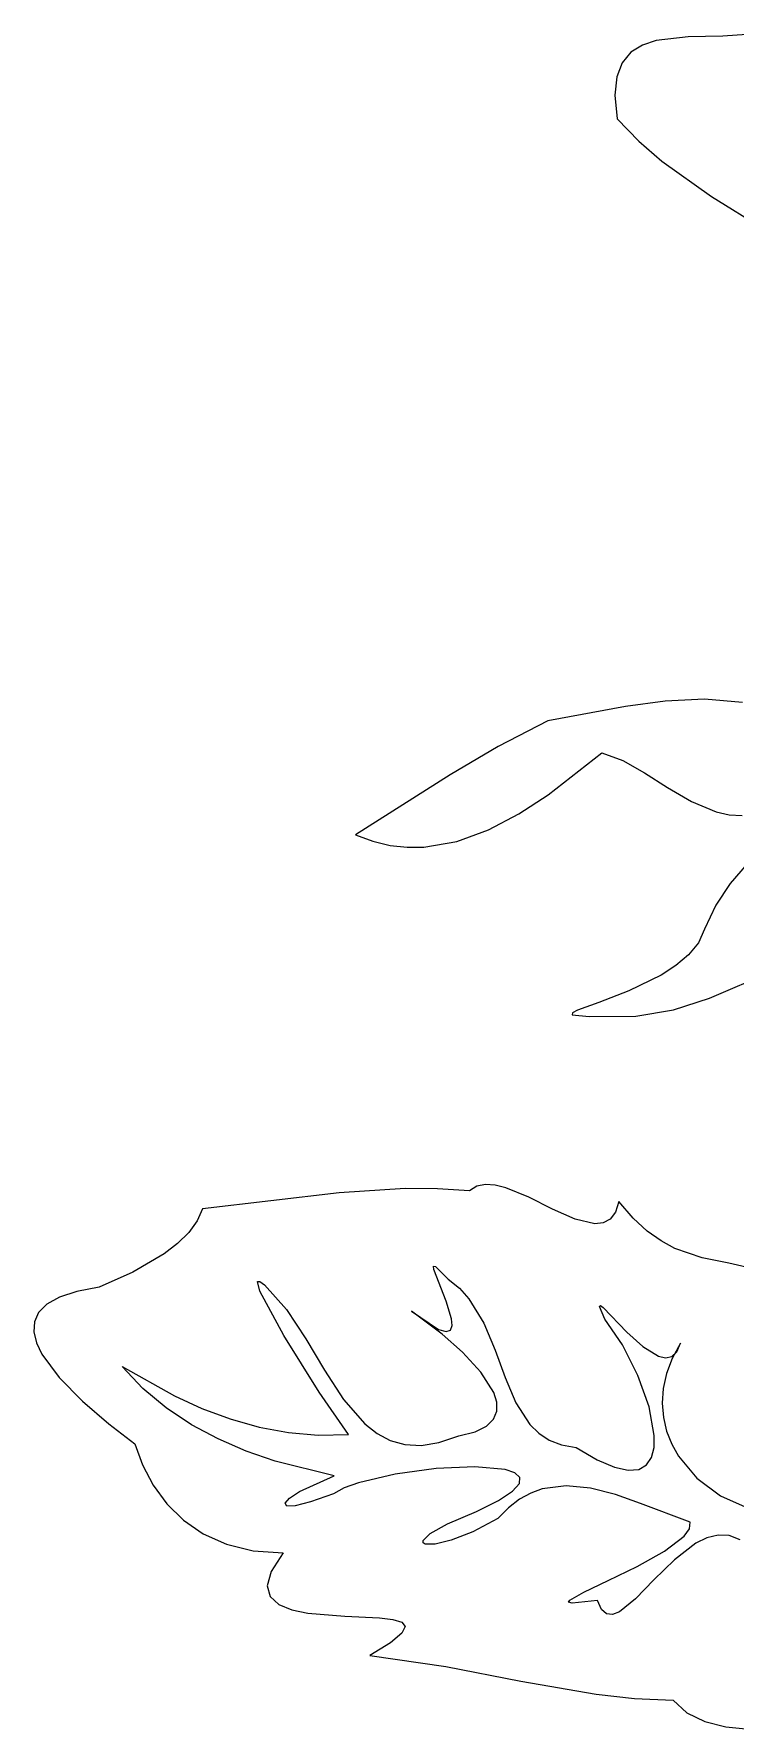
# Model space of a CAD drawing. Extents: x 15 to 195, y 6 to 291.
# Drawn here: x 31.3 to 86.9, y 140.4 to 274.7 of the extents above; entities that cross this region are included whole.
import ezdxf

# ---------------------------------------------------------------- set-up
doc = ezdxf.new("R2010")
doc.units = 0

msp = doc.modelspace()

# ---------------------------------------------------------------- linework, layer by layer
at = {"layer": 'Layer 1'}
for p, q in [((80.614847, 274.152836), (79.529345, 273.790989)), ((83.153759, 274.452019), (80.614847, 274.152836)), ((85.91655, 274.502252), (83.153759, 274.452019)), ((88.58322, 274.684017), (85.91655, 274.502252)), ((78.619813, 273.224225), (77.926249, 272.404984)), ((79.529345, 273.790989), (78.619813, 273.224225)), ((77.926249, 272.404984), (77.488655, 271.285705)), ((77.488655, 271.285705), (77.347029, 269.818829)), ((77.347029, 269.818829), (77.541371, 267.956796)), ((77.541371, 267.956796), (79.248422, 266.19153)), ((79.248422, 266.19153), (81.078139, 264.604738)), ((81.078139, 264.604738), (85.002889, 261.812001)), ((85.002889, 261.812001), (89.110254, 259.26944)), ((81.346004, 221.813342), (78.197793, 221.391167)), ((84.455434, 221.96234), (81.346004, 221.813342)), ((87.465285, 221.704673), (84.455434, 221.96234)), ((78.197793, 221.391167), (72.028205, 220.261241)), ((72.028205, 220.261241), (68.094318, 218.221225)), ((68.094318, 218.221225), (64.277817, 215.971069)), ((72.0464, 214.40038), (76.300324, 217.721241)), ((76.300324, 217.721241), (77.965443, 217.120271)), ((77.965443, 217.120271), (79.704899, 216.123738)), ((64.277817, 215.971069), (56.788205, 211.230129)), ((79.704899, 216.123738), (81.52014, 214.959838)), ((81.52014, 214.959838), (83.412613, 213.856772)), ((69.736411, 212.880992), (72.0464, 214.40038)), ((83.412613, 213.856772), (85.383764, 213.042736)), ((67.318804, 211.606821), (69.736411, 212.880992)), ((85.383764, 213.042736), (86.399296, 212.815416)), ((86.399296, 212.815416), (87.435041, 212.745929)), ((56.788205, 211.230129), (58.165619, 210.71539)), ((64.804379, 210.691257), (67.318804, 211.606821)), ((58.165619, 210.71539), (59.52828, 210.38952)), ((59.52828, 210.38952), (60.874836, 210.238346)), ((60.874836, 210.238346), (62.203938, 210.247693)), ((62.203938, 210.247693), (64.804379, 210.691257)), ((87.841508, 208.911819), (86.489607, 207.370443)), ((86.489607, 207.370443), (85.346491, 205.651574)), ((85.346491, 205.651574), (84.445983, 203.745105)), ((84.445983, 203.745105), (83.966856, 202.676387)), ((83.190001, 201.715189), (82.183188, 200.856705)), ((83.966856, 202.676387), (83.190001, 201.715189)), ((82.183188, 200.856705), (81.014189, 200.096127)), ((84.836997, 198.277807), (90.291275, 200.604812)), ((78.460717, 198.849462), (76.071754, 197.936738)), ((81.014189, 200.096127), (78.460717, 198.849462)), ((76.071754, 197.936738), (74.38947, 197.319495)), ((81.999684, 197.359423), (84.836997, 198.277807)), ((73.982761, 197.109662), (73.956035, 196.959278)), ((73.956035, 196.959278), (75.313617, 196.817628)), ((74.38947, 197.319495), (73.982761, 197.109662)), ((75.313617, 196.817628), (79.004386, 196.856089)), ((79.004386, 196.856089), (81.999684, 197.359423)), ((55.498835, 182.849544), (44.660061, 181.596793)), ((60.732538, 183.196476), (55.498835, 182.849544)), ((63.295377, 183.185498), (60.732538, 183.196476)), ((65.819316, 183.007907), (63.295377, 183.185498)), ((66.399584, 183.381447), (65.819316, 183.007907)), ((67.084393, 183.521232), (66.399584, 183.381447)), ((67.85593, 183.46517), (67.084393, 183.521232)), ((68.69638, 183.251164), (67.85593, 183.46517)), ((70.512763, 182.500948), (68.69638, 183.251164)), ((44.660061, 181.596793), (44.237005, 180.628496)), ((72.391029, 181.57383), (70.512763, 182.500948)), ((74.188664, 180.773054), (72.391029, 181.57383)), ((77.67265, 182.161241), (77.394747, 181.313915)), ((78.78677, 180.85155), (77.67265, 182.161241)), ((44.237005, 180.628496), (43.560088, 179.708501)), ((75.763154, 180.401867), (74.188664, 180.773054)), ((76.422185, 180.472134), (75.763154, 180.401867)), ((76.971988, 180.763514), (76.422185, 180.472134)), ((77.394747, 181.313915), (76.971988, 180.763514)), ((79.897698, 179.824837), (78.78677, 180.85155)), ((42.670393, 178.840111), (41.609005, 178.026632)), ((43.560088, 179.708501), (42.670393, 178.840111)), ((81.003516, 179.039529), (79.897698, 179.824837)), ((82.102306, 178.454052), (81.003516, 179.039529)), ((41.609005, 178.026632), (39.135487, 176.577622)), ((84.271132, 177.716295), (82.102306, 178.454052)), ((86.388833, 177.278975), (84.271132, 177.716295)), ((39.135487, 176.577622), (36.468205, 175.387907)), ((62.986182, 176.782399), (62.963106, 177.037115)), ((62.963106, 177.037115), (63.116445, 177.030895)), ((63.974583, 174.259121), (62.986182, 176.782399)), ((63.116445, 177.030895), (64.125983, 176.014655)), ((64.125983, 176.014655), (65.021044, 175.296222)), ((88.440066, 176.809502), (86.388833, 177.278975)), ((34.679762, 175.047279), (33.30446, 174.588968)), ((36.468205, 175.387907), (34.679762, 175.047279)), ((49.022875, 175.82795), (49.193056, 175.837129)), ((49.210635, 175.076312), (49.022875, 175.82795)), ((49.193056, 175.837129), (49.567533, 175.558488)), ((51.10525, 171.551177), (49.210635, 175.076312)), ((49.567533, 175.558488), (51.30811, 173.608965)), ((65.021044, 175.296222), (65.776858, 174.462258)), ((31.663691, 173.370398), (31.33343, 172.63569)), ((32.309902, 174.025749), (31.663691, 173.370398)), ((33.30446, 174.588968), (32.309902, 174.025749)), ((51.30811, 173.608965), (52.848727, 171.274851)), ((63.660397, 171.666643), (61.224806, 173.482907)), ((61.224806, 173.482907), (63.371135, 172.038215)), ((64.398799, 172.868303), (63.974583, 174.259121)), ((65.776858, 174.462258), (66.960379, 172.533678)), ((76.136647, 173.84915), (76.198501, 173.92157)), ((76.543761, 172.847907), (76.136647, 173.84915)), ((76.198501, 173.92157), (76.408275, 173.769142)), ((76.408275, 173.769142), (78.291282, 171.820267)), ((31.33343, 172.63569), (31.286723, 171.834401)), ((63.371135, 172.038215), (63.97107, 171.863674)), ((63.97107, 171.863674), (64.313391, 171.980674)), ((64.313391, 171.980674), (64.441499, 172.333966)), ((64.441499, 172.333966), (64.398799, 172.868303)), ((66.960379, 172.533678), (67.855812, 170.400798)), ((77.945735, 170.803108), (76.543761, 172.847907)), ((31.286723, 171.834401), (31.491171, 170.979306)), ((31.491171, 170.979306), (31.91438, 170.083181)), ((53.895064, 167.065967), (51.10525, 171.551177)), ((52.848727, 171.274851), (54.315907, 168.813607)), ((65.268963, 170.230958), (63.660397, 171.666643)), ((79.168453, 168.388166), (77.945735, 170.803108)), ((78.291282, 171.820267), (79.554424, 170.678844)), ((79.554424, 170.678844), (80.799834, 169.911061)), ((82.540983, 170.951306), (81.885185, 169.734715)), ((82.253817, 170.255605), (82.540983, 170.951306)), ((31.91438, 170.083181), (33.287487, 168.218941)), ((66.73001, 168.638058), (65.268963, 170.230958)), ((67.855812, 170.400798), (68.642424, 168.235506)), ((80.799834, 169.911061), (81.361477, 169.780948)), ((81.361477, 169.780948), (81.853393, 169.880641)), ((81.885185, 169.734715), (81.433573, 168.529285)), ((81.853393, 169.880641), (82.253817, 170.255605)), ((33.287487, 168.218941), (35.14687, 166.343883)), ((39.935443, 167.341815), (38.272638, 169.101969)), ((38.272638, 169.101969), (42.422295, 166.758853)), ((54.315907, 168.813607), (55.836173, 166.482695)), ((67.737514, 167.033807), (66.73001, 168.638058)), ((68.642424, 168.235506), (69.49948, 166.209685)), ((80.060945, 165.898838), (79.168453, 168.388166)), ((81.433573, 168.529285), (81.175116, 167.343052)), ((41.780143, 165.807737), (39.935443, 167.341815)), ((42.422295, 166.758853), (44.603336, 165.773433)), ((56.223761, 163.703566), (53.895064, 167.065967)), ((67.975555, 166.273007), (67.737514, 167.033807)), ((81.175116, 167.343052), (81.098782, 166.184054)), ((35.14687, 166.343883), (37.233353, 164.560211)), ((43.778645, 164.483292), (41.780143, 165.807737)), ((44.603336, 165.773433), (46.843623, 164.945299)), ((55.836173, 166.482695), (57.536045, 164.539576)), ((67.728949, 164.925225), (67.985451, 165.564069)), ((67.985451, 165.564069), (67.975555, 166.273007)), ((69.49948, 166.209685), (70.606248, 164.495222)), ((80.472237, 163.630881), (80.060945, 165.898838)), ((81.098782, 166.184054), (81.193538, 165.060328)), ((37.233353, 164.560211), (39.28776, 162.970129)), ((45.902853, 163.35204), (43.778645, 164.483292)), ((46.843623, 164.945299), (49.134482, 164.29935)), ((49.134482, 164.29935), (51.467239, 163.86048)), ((57.536045, 164.539576), (58.492872, 163.793895)), ((64.978528, 163.611592), (66.263741, 163.930754)), ((66.263741, 163.930754), (67.167797, 164.374709)), ((67.167797, 164.374709), (67.728949, 164.925225)), ((70.606248, 164.495222), (71.309294, 163.808463)), ((81.193538, 165.060328), (81.448353, 163.979908)), ((81.448353, 163.979908), (81.852194, 162.950833)), ((39.28776, 162.970129), (39.899596, 161.29281)), ((48.124674, 162.397539), (45.902853, 163.35204)), ((51.467239, 163.86048), (53.833223, 163.653587)), ((53.833223, 163.653587), (56.223761, 163.703566)), ((58.492872, 163.793895), (59.542047, 163.241711)), ((59.542047, 163.241711), (60.699385, 162.915206)), ((60.699385, 162.915206), (61.980701, 162.846563)), ((61.980701, 162.846563), (63.40181, 163.067964)), ((63.40181, 163.067964), (64.978528, 163.611592)), ((71.309294, 163.808463), (72.141994, 163.264001)), ((72.141994, 163.264001), (73.126754, 162.88332)), ((73.126754, 162.88332), (74.285983, 162.687907)), ((74.285983, 162.687907), (75.942665, 161.706323)), ((80.251359, 161.880053), (80.450255, 162.672341)), ((80.450255, 162.672341), (80.472237, 163.630881)), ((81.852194, 162.950833), (82.394029, 161.981139)), ((39.899596, 161.29281), (40.739034, 159.695701)), ((50.416014, 161.603348), (48.124674, 162.397539)), ((55.094872, 160.430129), (50.416014, 161.603348)), ((75.942665, 161.706323), (77.309204, 161.112808)), ((79.247339, 160.942109), (79.856678, 161.290985)), ((79.856678, 161.290985), (80.251359, 161.880053)), ((82.394029, 161.981139), (83.847554, 160.25204)), ((52.34415, 159.19002), (55.094872, 160.430129)), ((57.031736, 159.890662), (55.888147, 159.475128)), ((59.919382, 160.572577), (57.031736, 159.890662)), ((63.16837, 161.009909), (59.919382, 160.572577)), ((66.251568, 161.147803), (63.16837, 161.009909)), ((68.641839, 160.931405), (66.251568, 161.147803)), ((69.412399, 160.673204), (68.641839, 160.931405)), ((69.812052, 160.305859), (69.412399, 160.673204)), ((69.774906, 159.822514), (69.812052, 160.305859)), ((77.309204, 161.112808), (78.404471, 160.870394)), ((78.404471, 160.870394), (79.247339, 160.942109)), ((83.847554, 160.25204), (85.72067, 158.856902)), ((40.739034, 159.695701), (41.815068, 158.223835)), ((51.206411, 158.257628), (51.553928, 158.658749)), ((51.553928, 158.658749), (52.34415, 159.19002)), ((55.032569, 159.019018), (53.214677, 158.36735)), ((55.888147, 159.475128), (55.032569, 159.019018)), ((68.126652, 158.480395), (69.23507, 159.216311)), ((69.781908, 158.570609), (68.915314, 157.902404)), ((69.23507, 159.216311), (69.774906, 159.822514)), ((70.67406, 159.063906), (69.781908, 158.570609)), ((71.588957, 159.398121), (70.67406, 159.063906)), ((73.475723, 159.652612), (71.588957, 159.398121)), ((75.419685, 159.460697), (73.475723, 159.652612)), ((77.398323, 158.948988), (75.419685, 159.460697)), ((79.389117, 158.2441), (77.398323, 158.948988)), ((85.72067, 158.856902), (87.925121, 157.86002)), ((41.815068, 158.223835), (43.136693, 156.922246)), ((51.341057, 158.039874), (51.206411, 158.257628)), ((51.997326, 158.058709), (51.341057, 158.039874)), ((53.214677, 158.36735), (51.997326, 158.058709)), ((64.071598, 156.633423), (66.383761, 157.607907)), ((66.383761, 157.607907), (68.126652, 158.480395)), ((68.915314, 157.902404), (68.077094, 157.043463)), ((83.317094, 156.761241), (79.389117, 158.2441)), ((43.136693, 156.922246), (44.712902, 155.835969)), ((44.712902, 155.835969), (46.552689, 155.010037)), ((62.137334, 155.309461), (62.691241, 155.857288)), ((62.691241, 155.857288), (64.071598, 156.633423)), ((66.079089, 156.000385), (64.380754, 155.335404)), ((68.077094, 157.043463), (66.079089, 156.000385)), ((82.850314, 155.653675), (83.25045, 156.225138)), ((83.25045, 156.225138), (83.317094, 156.761241)), ((46.552689, 155.010037), (48.665048, 154.489484)), ((48.665048, 154.489484), (51.058973, 154.319344)), ((62.137375, 155.130525), (62.137334, 155.309461)), ((62.304521, 155.019899), (62.137375, 155.130525)), ((63.087446, 155.018561), (62.304521, 155.019899)), ((64.380754, 155.335404), (63.087446, 155.018561)), ((81.290617, 154.451897), (82.850314, 155.653675)), ((83.771033, 155.09127), (82.060733, 153.779415)), ((84.645539, 155.522637), (83.771033, 155.09127)), ((85.524251, 155.741146), (84.645539, 155.522637)), ((86.400648, 155.699431), (85.524251, 155.741146)), ((87.268205, 155.350129), (86.400648, 155.699431)), ((51.058973, 154.319344), (50.098466, 152.863998)), ((76.820912, 152.143531), (79.120114, 153.250364)), ((79.120114, 153.250364), (81.290617, 154.451897)), ((82.060733, 153.779415), (80.44553, 152.184492)), ((50.098466, 152.863998), (49.784026, 151.728203)), ((74.875122, 151.225856), (76.820912, 152.143531)), ((80.44553, 152.184492), (78.977606, 150.685412)), ((49.784026, 151.728203), (50.016899, 150.870562)), ((50.016899, 150.870562), (50.698333, 150.249679)), ((73.673699, 150.410641), (73.764853, 150.591797)), ((73.764853, 150.591797), (74.875122, 151.225856)), ((75.979316, 150.552352), (73.972215, 150.33581)), ((76.294578, 149.843637), (75.979316, 150.552352)), ((78.977606, 150.685412), (77.709142, 149.661088)), ((50.698333, 150.249679), (51.729573, 149.824159)), ((51.729573, 149.824159), (53.011868, 149.552604)), ((53.011868, 149.552604), (55.934607, 149.305809)), ((55.934607, 149.305809), (58.676524, 149.178127)), ((58.676524, 149.178127), (59.732791, 149.055462)), ((73.972215, 150.33581), (73.673699, 150.410641)), ((76.692318, 149.49043), (76.294578, 149.843637)), ((77.166014, 149.445369), (76.692318, 149.49043)), ((77.709142, 149.661088), (77.166014, 149.445369)), ((60.457793, 147.955423), (59.555682, 147.206742)), ((59.732791, 149.055462), (60.447594, 148.838387)), ((60.447594, 148.838387), (60.722179, 148.485507)), ((60.722179, 148.485507), (60.457793, 147.955423)), ((59.555682, 147.206742), (57.917094, 146.198066)), ((57.917094, 146.198066), (63.952065, 145.330365)), ((63.952065, 145.330365), (69.901631, 144.169287)), ((69.901631, 144.169287), (75.869151, 143.135613)), ((75.869151, 143.135613), (78.891943, 142.798048)), ((78.891943, 142.798048), (81.957982, 142.650127)), ((81.957982, 142.650127), (83.062184, 141.660918)), ((83.062184, 141.660918), (84.474476, 140.963463)), ((84.474476, 140.963463), (86.139166, 140.538083)), ((86.139166, 140.538083), (88.00056, 140.365095))]:
    msp.add_line(p, q, dxfattribs=at)

doc.saveas('drawing.dxf')
